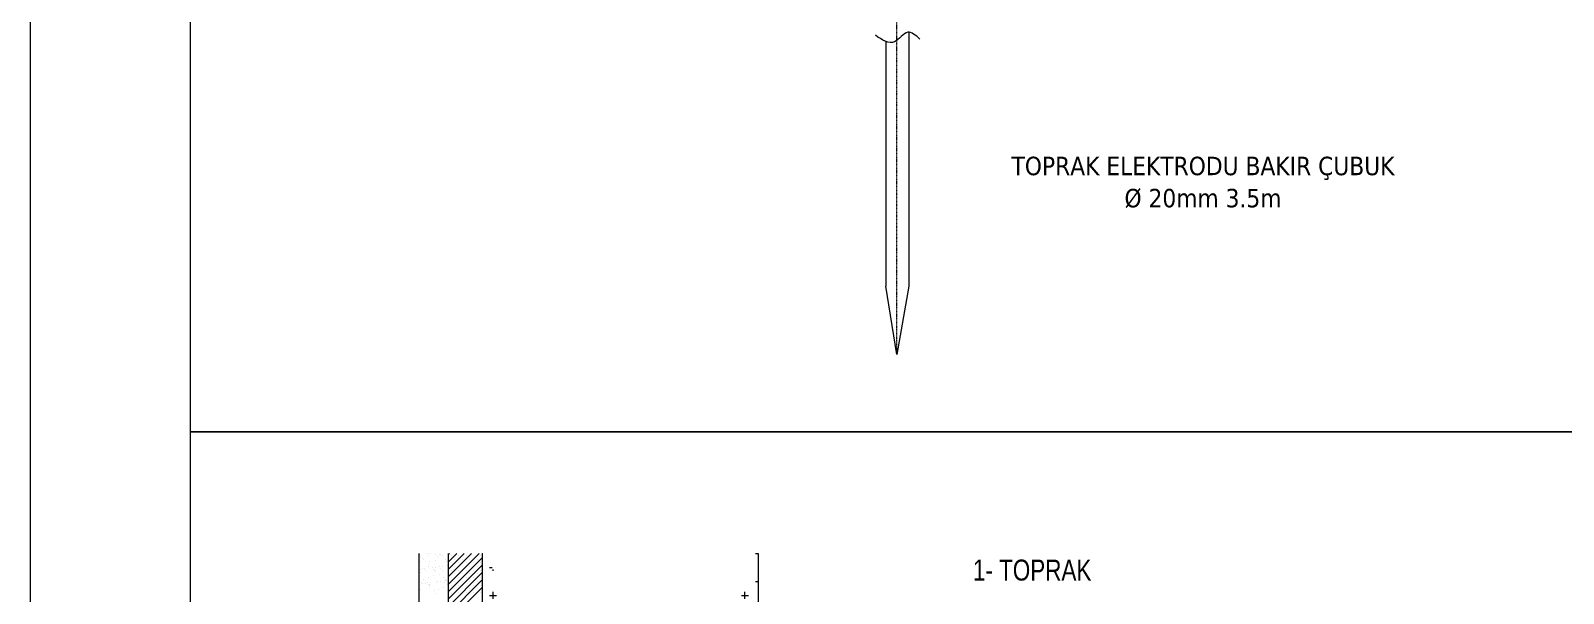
# Model space of a CAD drawing. Header units: millimetres. Extents: x -25043 to 36072, y 3768 to 12000.
# Drawn here: x -22938 to -20596, y 8281 to 9141 of the extents above; entities that cross this region are included whole.
import ezdxf
from ezdxf.enums import TextEntityAlignment as Align

# ---------------------------------------------------------------- set-up
doc = ezdxf.new("R2010")
doc.units = ezdxf.units.MM
for name, pattern in [('DASHDOT', [1, 0.5, -0.25, 0, -0.25]), ('DASHED', [19.05, 12.7, -6.35]), ('SOLID_LINE', [0])]:
    doc.linetypes.add(name, pattern=pattern)
doc.layers.add('AHAT', color=4, linetype='Continuous', lineweight=30)
for name, color, linetype in [('KIRMIM', 1, 'Continuous'), ('MIMARI', 2, 'SOLID_LINE'), ('YAZI', 7, 'Continuous')]:
    doc.layers.add(name, color=color, linetype=linetype)
doc.styles.add('2', font='wturkce.shx', dxfattribs={"height": 0.2})
doc.styles.add('ROMANS', font='tahoma.ttf')

msp = doc.modelspace()

# ---------------------------------------------------------------- hatches: boundary and pattern name
at = {"layer": 'AHAT', "linetype": 'Continuous', "lineweight": 0}
h = msp.add_hatch(dxfattribs=at)
h.set_pattern_fill('AR-SAND,_I', color=256, scale=42.740062, style=2)
h.set_pattern_definition([(37.5, (-56300.54, -6178.69), (-2.69234, 82.35257), [0, -64.9649, 0, -72.6581, 0, -69.4526]), (7.5, (-56300.54, -6178.69), (75.64037, 120.6187), [0, -35.04685, 0, -58.55389, 0, -22.43853]), (327.5, (-56353.11, -6178.69), (133.09862, 0.24187), [0, -21.37003, 0, -76.93211, 0, -100.43915]), (317.5, (-56353.11, -6178.69), (128.48204, 37.5119), [0, -10.68502, 0, -50.43327, 0, -57.69908])])
edge = h.paths.add_edge_path()
edge.add_line((-22344.8, 7418.8), (-22300.1, 7418.8))
edge.add_line((-22388.6, 7469.9), (-22388.6, 7418.8))
edge.add_line((-22388.6, 7469.9), (-22344.8, 7469.9))
edge.add_line((-22344.8, 8387.2), (-22300.1, 8387.2))
edge.add_line((-22388.6, 7418.8), (-22344.8, 7418.8))
edge.add_line((-22344.8, 8387.2), (-22344.8, 7418.8))
edge.add_line((-22300.1, 8387.2), (-22300.1, 7420))
at = {"layer": 'KIRMIM', "linetype": 'Continuous', "lineweight": 0}
h = msp.add_hatch(dxfattribs=at)
h.set_pattern_fill('CROSS,_I', color=256, scale=85.480124, style=2)
h.set_pattern_definition([(0, (-56300.538, -6210.983), (21.370031, 21.370031), [10.685016, -32.055047]), (90, (-56295.195, -6216.326), (-21.370031, 21.370031), [10.685016, -32.055047])])
edge = h.paths.add_edge_path()
edge.add_line((-21826.4, 8354.9), (-21826.4, 7411.4))
edge.add_line((-22248, 8354.9), (-22248, 7387.7))

# ---------------------------------------------------------------- linework, layer by layer
at = {"lineweight": 0}
for p, q in [((-21596, 9138.3), (-21596, 8750.2)), ((-21631.3, 9124.9), (-21631.3, 8750.2)), ((-21614.5, 8645.9), (-21631.3, 8750.2)), ((-21596, 8750.2), (-21614.5, 8645.9))]:
    msp.add_line(p, q, dxfattribs=at)
msp.add_lwpolyline([(-22937.8, 12000.5), (-13102.8, 12000.5), (-13102.8, 4743.1), (-22937.8, 4743.1)], close=True, dxfattribs=at)
at = {"layer": 'Defpoints', "linetype": 'ByBlock', "lineweight": 0}
msp.add_point((-21614.5, 8645.9), dxfattribs=at)
at = {"layer": 'KIRMIM', "linetype": 'DASHDOT', "lineweight": 0, "ltscale": 2}
msp.add_line((-21614.7, 8646), (-21614.7, 10352.4), dxfattribs=at)
at = {"layer": 'KIRMIM', "linetype": 'DASHED', "lineweight": 0, "ltscale": 100}
for p, q in [((-22344.8, 8342), (-22344.8, 7418.8)), ((-22300.1, 8342), (-22300.1, 7420))]:
    msp.add_line(p, q, dxfattribs=at)
at = {"layer": 'MIMARI', "linetype": 'Continuous', "lineweight": 0}
for p, q in [((-22343.5, 8339.8), (-22343.5, 8339.8)), ((-22342.2, 8337.6), (-22342.2, 8337.6)), ((-22331.9, 8341.3), (-22331.9, 8341.3)), ((-22330.7, 8338.8), (-22330.7, 8338.8)), ((-22327.4, 8341.9), (-22327.4, 8341.9)), ((-22319.2, 8340), (-22319.2, 8340)), ((-22315.6, 8337.7), (-22315.6, 8337.7)), ((-22313.5, 8341.1), (-22313.5, 8341.1)), ((-22312, 8339.7), (-22312, 8339.7)), ((-22308.8, 8338.7), (-22308.8, 8338.7)), ((-22300.1, 8328.7), (-22286.8, 8342)), ((-22300.1, 8317.4), (-22275.5, 8342)), ((-22300.1, 8306.1), (-22264.1, 8342)), ((-22300.1, 8294.7), (-22252.8, 8342)), ((-22300.1, 8340.1), (-22298.1, 8342)), ((-22300.1, 8283.4), (-22248, 8335.5)), ((-22295.4, 8339.1), (-22295.4, 8339.1)), ((-22284, 8339.1), (-22284, 8339.1)), ((-22272.7, 8339.1), (-22272.7, 8339.1)), ((-22261.4, 8339.1), (-22261.4, 8339.1)), ((-22250, 8339.1), (-22250, 8339.1)), ((-21826.4, 8342), (-21826.4, 7443.7)), ((-22342.6, 8317.8), (-22342.6, 8317.8)), ((-22342.2, 8330), (-22342.2, 8330)), ((-22341.7, 8313.5), (-22341.7, 8313.5)), ((-22339.2, 8333.6), (-22339.2, 8333.6)), ((-22338.9, 8318.5), (-22338.9, 8318.5)), ((-22337.7, 8332.2), (-22337.7, 8332.2)), ((-22335.6, 8318.7), (-22335.6, 8318.7)), ((-22335.3, 8316.2), (-22335.3, 8316.2)), ((-22330.2, 8325.4), (-22330.2, 8325.4)), ((-22330.2, 8322.4), (-22330.2, 8322.4)), ((-22329.2, 8329.4), (-22329.2, 8329.4)), ((-22324, 8320.2), (-22324, 8320.2)), ((-22321.7, 8317.6), (-22321.7, 8317.6)), ((-22320.1, 8316.1), (-22320.1, 8316.1)), ((-22319.5, 8320.8), (-22319.5, 8320.8)), ((-22319.2, 8330.8), (-22319.2, 8330.8)), ((-22318.6, 8314.3), (-22318.6, 8314.3)), ((-22312.6, 8321.7), (-22312.6, 8321.7)), ((-22312.3, 8318.6), (-22312.3, 8318.6)), ((-22308.6, 8316.3), (-22308.6, 8316.3)), ((-22308.3, 8322.3), (-22308.3, 8322.3)), ((-22304.5, 8332.9), (-22304.5, 8332.9)), ((-22302.6, 8329.4), (-22302.6, 8329.4)), ((-22301, 8323.3), (-22301, 8323.3)), ((-22300.1, 8272.1), (-22248, 8324.2)), ((-22300.1, 8260.7), (-22248, 8312.8)), ((-22295.4, 8327.8), (-22295.4, 8327.8)), ((-22295.4, 8316.4), (-22295.4, 8316.4)), ((-22289.7, 8333.4), (-22289.7, 8333.4)), ((-22289.7, 8322.1), (-22289.7, 8322.1)), ((-22284, 8327.8), (-22284, 8327.8)), ((-22284, 8316.4), (-22284, 8316.4)), ((-22278.4, 8333.4), (-22278.4, 8333.4)), ((-22278.4, 8322.1), (-22278.4, 8322.1)), ((-22272.7, 8327.8), (-22272.7, 8327.8)), ((-22272.7, 8316.4), (-22272.7, 8316.4)), ((-22267, 8333.4), (-22267, 8333.4)), ((-22267, 8322.1), (-22267, 8322.1)), ((-22261.4, 8327.8), (-22261.4, 8327.8)), ((-22261.4, 8316.4), (-22261.4, 8316.4)), ((-22255.7, 8333.4), (-22255.7, 8333.4)), ((-22255.7, 8322.1), (-22255.7, 8322.1)), ((-22250, 8327.8), (-22250, 8327.8)), ((-22250, 8316.4), (-22250, 8316.4)), ((-22341.2, 8297), (-22341.2, 8297)), ((-22339.1, 8296.1), (-22339.1, 8296.1)), ((-22338.4, 8301.8), (-22338.4, 8301.8)), ((-22334.7, 8296.7), (-22334.7, 8296.7)), ((-22332, 8297.1), (-22332, 8297.1)), ((-22329.9, 8294), (-22329.9, 8294)), ((-22329.6, 8305.9), (-22329.6, 8305.9)), ((-22329.1, 8289.4), (-22329.1, 8289.4)), ((-22328.4, 8294.8), (-22328.4, 8294.8)), ((-22328.3, 8292.6), (-22328.3, 8292.6)), ((-22327.7, 8297.6), (-22327.7, 8297.6)), ((-22322.3, 8308), (-22322.3, 8308)), ((-22318.1, 8297.9), (-22318.1, 8297.9)), ((-22316.1, 8299.2), (-22316.1, 8299.2)), ((-22312.7, 8309.3), (-22312.7, 8309.3)), ((-22311.7, 8299.7), (-22311.7, 8299.7)), ((-22307.8, 8305.8), (-22307.8, 8305.8)), ((-22307.2, 8289.3), (-22307.2, 8289.3)), ((-22305.3, 8297.2), (-22305.3, 8297.2)), ((-22304.7, 8300.7), (-22304.7, 8300.7)), ((-22304.2, 8301.5), (-22304.2, 8301.5)), ((-22302.6, 8300.1), (-22302.6, 8300.1)), ((-22301.7, 8294.9), (-22301.7, 8294.9)), ((-22300.1, 8249.4), (-22248, 8301.5)), ((-22300.1, 8238.1), (-22248, 8290.2)), ((-22295.4, 8305.1), (-22295.4, 8305.1)), ((-22295.4, 8293.8), (-22295.4, 8293.8)), ((-22289.7, 8310.8), (-22289.7, 8310.8)), ((-22289.7, 8299.4), (-22289.7, 8299.4)), ((-22284, 8305.1), (-22284, 8305.1)), ((-22284, 8293.8), (-22284, 8293.8)), ((-22278.4, 8310.8), (-22278.4, 8310.8)), ((-22278.4, 8299.4), (-22278.4, 8299.4)), ((-22272.7, 8305.1), (-22272.7, 8305.1)), ((-22272.7, 8293.8), (-22272.7, 8293.8)), ((-22267, 8310.8), (-22267, 8310.8)), ((-22267, 8299.4), (-22267, 8299.4)), ((-22261.4, 8305.1), (-22261.4, 8305.1)), ((-22261.4, 8293.8), (-22261.4, 8293.8)), ((-22255.7, 8310.8), (-22255.7, 8310.8)), ((-22255.7, 8299.4), (-22255.7, 8299.4)), ((-22250, 8305.1), (-22250, 8305.1)), ((-22250, 8293.8), (-22250, 8293.8)), ((-22342, 8286.5), (-22342, 8286.5)), ((-22320.9, 8285.7), (-22320.9, 8285.7)), ((-22317.5, 8281.4), (-22317.5, 8281.4)), ((-22315.4, 8286.6), (-22315.4, 8286.6)), ((-22295.4, 8282.4), (-22295.4, 8282.4)), ((-22289.7, 8288.1), (-22289.7, 8288.1)), ((-22284, 8282.4), (-22284, 8282.4)), ((-22278.4, 8288.1), (-22278.4, 8288.1)), ((-22272.7, 8282.4), (-22272.7, 8282.4)), ((-22267, 8288.1), (-22267, 8288.1)), ((-22261.4, 8282.4), (-22261.4, 8282.4)), ((-22255.7, 8288.1), (-22255.7, 8288.1)), ((-22250, 8282.4), (-22250, 8282.4))]:
    msp.add_line(p, q, dxfattribs=at)
at = {"layer": 'MIMARI', "linetype": 'DASHED', "lineweight": 0, "ltscale": 100}
msp.add_line((-22248, 8342), (-22248, 7420), dxfattribs=at)
at = {"layer": 'MIMARI', "lineweight": 0}
msp.add_spline([(-21579.5, 9127.9), (-21597.9, 9138.3), (-21618, 9123.6), (-21647.4, 9133.6)], degree=3, dxfattribs=at)
at = {"layer": 'YAZI', "lineweight": 0}
for points in [[(-22693.8, 10909.9), (-20545.1, 10909.9), (-20545.1, 8528), (-22693.8, 8528)], [(-22693.8, 8528), (-20545.1, 8528), (-20545.1, 6091.3), (-22693.8, 6091.3)]]:
    msp.add_lwpolyline(points, close=True, dxfattribs=at)

# ---------------------------------------------------------------- texts
at = {"lineweight": 0, "style": 'ROMANS'}
for s, p in [('TOPRAK ELEKTRODU BAKIR ÇUBUK', (-21146.9, 8919.9)), ('%%C 20mm 3.5m', (-21146.9, 8870.8))]:
    msp.add_text(s, height=28.208, dxfattribs=at).set_placement(p, align=Align.CENTER)
at = {"layer": 'YAZI', "linetype": 'Continuous', "lineweight": 0, "style": '2', "width": 0.8}
msp.add_text('1- TOPRAK', height=32.06, dxfattribs=at).set_placement((-21498.4, 8300.6))

doc.saveas('drawing.dxf')
